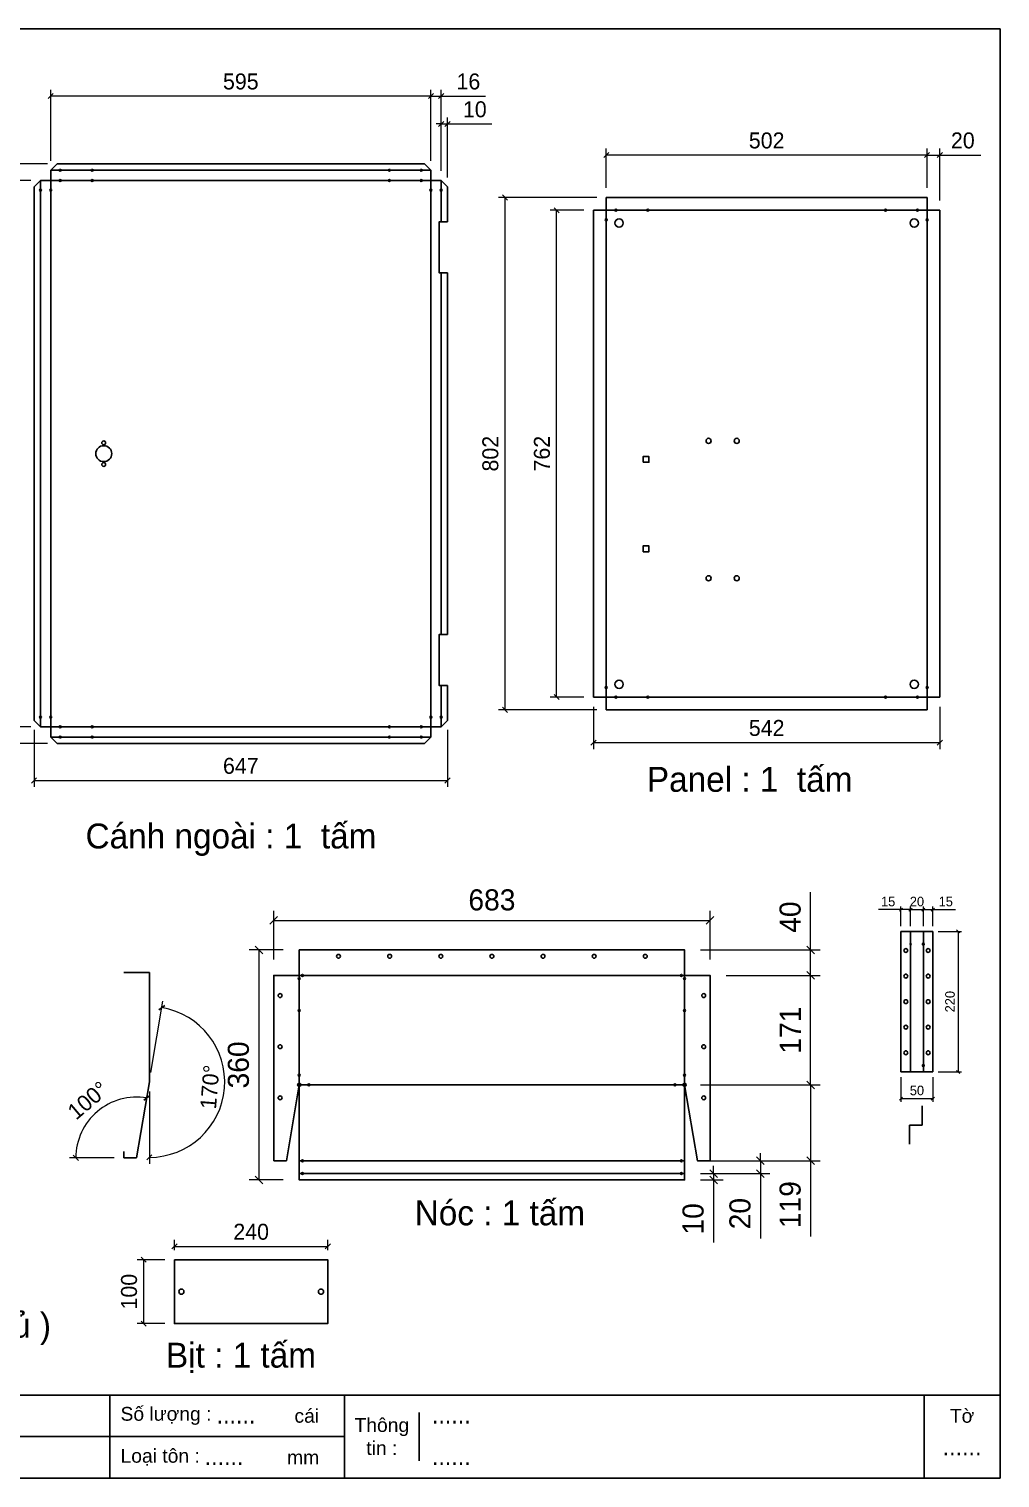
# Model space of a CAD drawing. Header units: millimetres. Extents: x 0 to 3208, y 0 to 2268.
# Drawn here: x 1688 to 3208, y 0 to 2268 of the extents above; entities that cross this region are included whole.
import ezdxf
from ezdxf.enums import TextEntityAlignment as Align

# ---------------------------------------------------------------- set-up
doc = ezdxf.new("R2010")
doc.units = ezdxf.units.MM
for name, color, linetype in [('CNC', 7, 'Continuous'), ('DIM', 253, 'Continuous'), ('FIRE PROTECTION', 1, 'Continuous')]:
    doc.layers.add(name, color=color, linetype=linetype)
doc.styles.add('Arial', font='arial.ttf')
doc.styles.add('Tahoma (Input Text)', font='tahoma.ttf')
doc.dimstyles.new('Dim-15', dxfattribs={"dimtxt": 15, "dimasz": 5, "dimexe": 5, "dimexo": 8, "dimgap": 5, "dimtad": 1, "dimdec": 0, "dimtxsty": 'Standard', "dimblk": 'OBLIQUE', "dimcen": 10, "dimclrd": 5, "dimclre": 5, "dimclrt": 3, "dimazin": 3, "dimtfac": 1, "dimtdec": 0, "dimtmove": 0, "dimatfit": 3, "dimldrblk": 'OBLIQUE', "dimlwd": 9, "dimlwe": 9})
doc.dimstyles.new('Dim-25', dxfattribs={"dimtxt": 25, "dimasz": 8, "dimexe": 10, "dimexo": 15, "dimgap": 10, "dimtad": 1, "dimdec": 0, "dimtxsty": 'Standard', "dimblk": 'OBLIQUE', "dimcen": 10, "dimclrd": 5, "dimclre": 5, "dimclrt": 3, "dimazin": 3, "dimtfac": 1, "dimtdec": 0, "dimtmove": 0, "dimatfit": 3, "dimldrblk": 'OBLIQUE', "dimlwd": 9, "dimlwe": 9})
doc.dimstyles.new('Dim-33', dxfattribs={"dimtxt": 33, "dimasz": 12, "dimexe": 15, "dimexo": 25, "dimgap": 15, "dimtad": 1, "dimdec": 0, "dimtxsty": 'Standard', "dimblk": 'OBLIQUE', "dimcen": 10, "dimclrd": 5, "dimclre": 5, "dimclrt": 3, "dimazin": 3, "dimtfac": 1, "dimtdec": 0, "dimtmove": 0, "dimatfit": 3, "dimldrblk": 'OPEN30', "dimlwd": 9, "dimlwe": 9})

# ---------------------------------------------------------------- blocks, each defined once
blk = doc.blocks.new('khungtenAsean2')
at = {"color": 7}
for p, q in [((2970, -1980), (0, -1980)), ((1680, -1980), (1680, -2100)), ((2020, -1980), (2020, -2100)), ((2860, -1980), (2860, -2100)), ((2128.3, -2005), (2128.3, -2075)), ((2020, -2040), (0, -2040))]:
    blk.add_line(p, q, dxfattribs=at)
blk.add_lwpolyline([(0, 0), (2970, 0), (2970, -2100), (0, -2100)], close=True, dxfattribs=at)
at = {"color": 2, "char_height": 20, "style": 'Arial'}
for s, insert, width, attachment_point in [('  Số lượng :', (1680, -2010), 917.634, 4), ('cái', (1947.6, -2010), 917.634, 4), ('Thông\\Ptin :', (2074.2, -2040), 108.311, 5), ('Tờ', (2915, -2010), 110, 5), ('  Loại tôn :', (1680, -2070), 917.634, 4), ('mm', (1936.9, -2070), 917.634, 4)]:
    blk.add_mtext(s, dxfattribs=dict(at, insert=insert, width=width, attachment_point=attachment_point))
at = {"color": 1, "style": 'Tahoma (Input Text)', "flags": 8}
for tag, p in [('#03', (506.6, -2019.3)), ('#01', (137.1, -2021.3)), ('#05', (1106.6, -2021.3)), ('#07', (1834.7, -2021.3)), ('#09', (2146.7, -2021.3)), ('#02', (98.5, -2081.3)), ('#04', (486.1, -2081.3)), ('#06', (1065.3, -2081.3)), ('#08', (1817.4, -2081.3)), ('#10', (2146.7, -2081.3))]:
    blk.add_attdef(tag, p, '', height=25, dxfattribs=at)
blk.add_attdef('#11', text='', height=25, dxfattribs=at).set_placement((2915, -2067.3), align=Align.CENTER)
blk = doc.blocks.new('f3daunguoc')
at = {"layer": 'CNC', "color": 2, "lineweight": -3}
blk.add_circle((0, 0), 1.5, dxfattribs=at)
blk = doc.blocks.new('*D22')
at = {"color": 0, "linetype": 'ByBlock', "lineweight": -2}
for p, q in [((2328.9, 2115.4), (2336.9, 2123.4)), ((2346.9, 2123.4), (2338.9, 2115.4))]:
    blk.add_line(p, q, dxfattribs=at)
at = {"layer": 'Defpoints', "color": 0, "transparency": 16777216}
for p in [(2342.9, 2119.4), (2332.9, 2030.8), (2342.9, 2020.8)]:
    blk.add_point(p, dxfattribs=at)
at = {"layer": 'DIM', "color": 5, "lineweight": 9, "transparency": 16777216}
for p, q in [((2332.9, 2119.4), (2324.9, 2119.4)), ((2332.9, 2045.8), (2332.9, 2129.4)), ((2332.9, 2119.4), (2342.9, 2119.4)), ((2342.9, 2035.8), (2342.9, 2129.4)), ((2342.9, 2119.4), (2412.3, 2119.4))]:
    blk.add_line(p, q, dxfattribs=at)
at = {"layer": 'DIM', "color": 3, "transparency": 16777216, "insert": (2385.6, 2142.1), "char_height": 25, "attachment_point": 5}
blk.add_mtext('10', dxfattribs=at)
blk = doc.blocks.new('_Oblique')
at = {"color": 0, "linetype": 'ByBlock', "lineweight": -2}
blk.add_line((-0.5, -0.5), (0.5, 0.5), dxfattribs=at)
blk = doc.blocks.new('*D23')
at = {"color": 0, "linetype": 'ByBlock', "lineweight": -2}
for p, q in [((2312.9, 2159), (2320.9, 2167)), ((2336.9, 2167), (2328.9, 2159))]:
    blk.add_line(p, q, dxfattribs=at)
at = {"layer": 'Defpoints', "color": 0, "transparency": 16777216}
for p in [(2332.9, 2163), (2316.9, 2046.8), (2332.9, 2030.8)]:
    blk.add_point(p, dxfattribs=at)
at = {"layer": 'DIM', "color": 5, "lineweight": 9, "transparency": 16777216}
for p, q in [((2316.9, 2163), (2308.9, 2163)), ((2316.9, 2061.8), (2316.9, 2173)), ((2316.9, 2163), (2332.9, 2163)), ((2332.9, 2045.8), (2332.9, 2173)), ((2332.9, 2163), (2402.3, 2163))]:
    blk.add_line(p, q, dxfattribs=at)
at = {"layer": 'DIM', "color": 3, "transparency": 16777216, "insert": (2375.6, 2185.7), "char_height": 25, "attachment_point": 5}
blk.add_mtext('16', dxfattribs=at)
blk = doc.blocks.new('*D24')
at = {"color": 0, "linetype": 'ByBlock', "lineweight": -2}
for p, q in [((1725.9, 2167), (1717.9, 2159)), ((2312.9, 2159), (2320.9, 2167))]:
    blk.add_line(p, q, dxfattribs=at)
at = {"layer": 'Defpoints', "color": 0, "transparency": 16777216}
for p in [(1721.9, 2163), (1721.9, 2046.8), (2316.9, 2046.8)]:
    blk.add_point(p, dxfattribs=at)
at = {"layer": 'DIM', "color": 5, "lineweight": 9, "transparency": 16777216}
for p, q in [((1721.9, 2061.8), (1721.9, 2173)), ((2316.9, 2163), (1721.9, 2163)), ((2316.9, 2061.8), (2316.9, 2173))]:
    blk.add_line(p, q, dxfattribs=at)
at = {"layer": 'DIM', "color": 3, "transparency": 16777216, "insert": (2019.4, 2185.7), "char_height": 25, "attachment_point": 5}
blk.add_mtext('595', dxfattribs=at)
blk = doc.blocks.new('*D25')
at = {"color": 0, "linetype": 'ByBlock', "lineweight": -2}
for p, q in [((1638.8, 2026.8), (1630.8, 2034.8)), ((1630.8, 1179.8), (1638.8, 1171.8))]:
    blk.add_line(p, q, dxfattribs=at)
at = {"layer": 'Defpoints', "color": 0, "transparency": 16777216}
for p in [(1705.9, 2030.8), (1634.8, 1175.8), (1705.9, 1175.8)]:
    blk.add_point(p, dxfattribs=at)
at = {"layer": 'DIM', "color": 5, "lineweight": 9, "transparency": 16777216}
for p, q in [((1690.9, 2030.8), (1624.8, 2030.8)), ((1634.8, 2030.8), (1634.8, 1175.8)), ((1690.9, 1175.8), (1624.8, 1175.8))]:
    blk.add_line(p, q, dxfattribs=at)
at = {"layer": 'DIM', "color": 3, "transparency": 16777216, "insert": (1612, 1603.3), "char_height": 25, "attachment_point": 5, "rotation": 90}
blk.add_mtext('855', dxfattribs=at)
blk = doc.blocks.new('*D26')
at = {"color": 0, "linetype": 'ByBlock', "lineweight": -2}
for p, q in [((1558.4, 2052.8), (1550.4, 2060.8)), ((1550.4, 1153.8), (1558.4, 1145.8))]:
    blk.add_line(p, q, dxfattribs=at)
at = {"layer": 'Defpoints', "color": 0, "transparency": 16777216}
for p in [(1554.4, 2056.8), (1731.9, 2056.8), (1731.9, 1149.8)]:
    blk.add_point(p, dxfattribs=at)
at = {"layer": 'DIM', "color": 5, "lineweight": 9, "transparency": 16777216}
for p, q in [((1716.9, 2056.8), (1544.4, 2056.8)), ((1554.4, 1149.8), (1554.4, 2056.8)), ((1716.9, 1149.8), (1544.4, 1149.8))]:
    blk.add_line(p, q, dxfattribs=at)
at = {"layer": 'DIM', "color": 3, "transparency": 16777216, "insert": (1531.6, 1553.8), "char_height": 25, "attachment_point": 5, "rotation": 90}
blk.add_mtext('907', dxfattribs=at)
blk = doc.blocks.new('*D27')
at = {"color": 0, "linetype": 'ByBlock', "lineweight": -2}
for p, q in [((1699.9, 1095.7), (1691.9, 1087.7)), ((2338.9, 1087.7), (2346.9, 1095.7))]:
    blk.add_line(p, q, dxfattribs=at)
at = {"layer": 'Defpoints', "color": 0, "ltscale": 3, "transparency": 16777216}
for p in [(1695.9, 1185.8), (2342.9, 1185.8), (2342.9, 1091.7)]:
    blk.add_point(p, dxfattribs=at)
at = {"layer": 'DIM', "color": 5, "lineweight": 9, "ltscale": 3, "transparency": 16777216}
for p, q in [((1695.9, 1170.8), (1695.9, 1081.7)), ((2342.9, 1170.8), (2342.9, 1081.7)), ((1695.9, 1091.7), (2342.9, 1091.7))]:
    blk.add_line(p, q, dxfattribs=at)
at = {"layer": 'DIM', "color": 3, "ltscale": 3, "transparency": 16777216, "insert": (2019.4, 1114.5), "char_height": 25, "attachment_point": 5}
blk.add_mtext('647', dxfattribs=at)
blk = doc.blocks.new('*D28')
at = {"color": 0, "linetype": 'ByBlock', "lineweight": -2}
for p, q in [((2917.1, 820.6), (2905.1, 832.6)), ((2905.1, 792.6), (2917.1, 780.6))]:
    blk.add_line(p, q, dxfattribs=at)
at = {"layer": 'Defpoints', "color": 0, "transparency": 16777216}
for p in [(2713.9, 826.6), (2911.1, 826.6), (2753.9, 786.6)]:
    blk.add_point(p, dxfattribs=at)
at = {"layer": 'DIM', "color": 5, "lineweight": 9, "transparency": 16777216}
for p, q in [((2911.1, 826.6), (2911.1, 917.1)), ((2738.9, 826.6), (2926.1, 826.6)), ((2911.1, 786.6), (2911.1, 826.6)), ((2778.9, 786.6), (2926.1, 786.6))]:
    blk.add_line(p, q, dxfattribs=at)
at = {"layer": 'DIM', "color": 3, "transparency": 16777216, "insert": (2879.3, 877.9), "char_height": 33, "attachment_point": 5, "rotation": 90}
blk.add_mtext('40', dxfattribs=at)
blk = doc.blocks.new('_Open30')
at = {"color": 0, "linetype": 'ByBlock', "lineweight": -2}
for p, q in [((-1, 0.27), (0, 0)), ((0, 0), (-1, -0.27)), ((0, 0), (-1, 0))]:
    blk.add_line(p, q, dxfattribs=at)
blk = doc.blocks.new('*D29')
at = {"color": 0, "linetype": 'ByBlock', "lineweight": -2}
for p, q in [((2053.7, 820.6), (2041.7, 832.6)), ((2041.7, 472.6), (2053.7, 460.6))]:
    blk.add_line(p, q, dxfattribs=at)
at = {"layer": 'Defpoints', "color": 0, "transparency": 16777216}
for p in [(2110.9, 826.6), (2047.7, 466.6), (2110.9, 466.6)]:
    blk.add_point(p, dxfattribs=at)
at = {"layer": 'DIM', "color": 5, "lineweight": 9, "transparency": 16777216}
for p, q in [((2085.9, 826.6), (2032.7, 826.6)), ((2047.7, 826.6), (2047.7, 466.6)), ((2085.9, 466.6), (2032.7, 466.6))]:
    blk.add_line(p, q, dxfattribs=at)
at = {"layer": 'DIM', "color": 3, "transparency": 16777216, "insert": (2015.8, 646.6), "char_height": 33, "attachment_point": 5, "rotation": 90}
blk.add_mtext('360', dxfattribs=at)
blk = doc.blocks.new('*D30')
at = {"color": 0, "linetype": 'ByBlock', "lineweight": -2}
for p, q in [((2076.9, 878.8), (2064.9, 866.8)), ((2747.9, 866.8), (2759.9, 878.8))]:
    blk.add_line(p, q, dxfattribs=at)
at = {"layer": 'Defpoints', "color": 0, "transparency": 16777216}
for p in [(2753.9, 872.8), (2070.9, 786.6), (2753.9, 786.6)]:
    blk.add_point(p, dxfattribs=at)
at = {"layer": 'DIM', "color": 5, "lineweight": 9, "transparency": 16777216}
for p, q in [((2070.9, 811.6), (2070.9, 887.8)), ((2753.9, 811.6), (2753.9, 887.8)), ((2070.9, 872.8), (2753.9, 872.8))]:
    blk.add_line(p, q, dxfattribs=at)
at = {"layer": 'DIM', "color": 3, "transparency": 16777216, "insert": (2412.4, 904.7), "char_height": 33, "attachment_point": 5}
blk.add_mtext('683', dxfattribs=at)
blk = doc.blocks.new('*D31')
at = {"color": 0, "linetype": 'ByBlock', "lineweight": -2}
for p, q in [((2753.2, 482.6), (2765.2, 470.6)), ((2765.2, 460.6), (2753.2, 472.6))]:
    blk.add_line(p, q, dxfattribs=at)
at = {"layer": 'Defpoints', "color": 0, "transparency": 16777216}
for p in [(2713.9, 476.6), (2759.2, 476.6), (2713.9, 466.6)]:
    blk.add_point(p, dxfattribs=at)
at = {"layer": 'DIM', "color": 5, "lineweight": 9, "transparency": 16777216}
for p, q in [((2738.9, 476.6), (2774.2, 476.6)), ((2759.2, 476.6), (2759.2, 488.6)), ((2759.2, 476.6), (2759.2, 466.6)), ((2738.9, 466.6), (2774.2, 466.6)), ((2759.2, 466.6), (2759.2, 368.6))]:
    blk.add_line(p, q, dxfattribs=at)
at = {"layer": 'DIM', "color": 3, "transparency": 16777216, "insert": (2727.4, 405.6), "char_height": 33, "attachment_point": 5, "rotation": 90}
blk.add_mtext('10', dxfattribs=at)
blk = doc.blocks.new('*D32')
at = {"color": 0, "linetype": 'ByBlock', "lineweight": -2}
for p, q in [((2826.6, 502.6), (2838.6, 490.6)), ((2838.6, 470.6), (2826.6, 482.6))]:
    blk.add_line(p, q, dxfattribs=at)
at = {"layer": 'Defpoints', "color": 0, "transparency": 16777216}
for p in [(2713.9, 496.6), (2713.9, 476.6), (2832.6, 476.6)]:
    blk.add_point(p, dxfattribs=at)
at = {"layer": 'DIM', "color": 5, "lineweight": 9, "transparency": 16777216}
for p, q in [((2832.6, 496.6), (2832.6, 508.6)), ((2738.9, 496.6), (2847.6, 496.6)), ((2738.9, 476.6), (2847.6, 476.6)), ((2832.6, 496.6), (2832.6, 476.6)), ((2832.6, 476.6), (2832.6, 374.9))]:
    blk.add_line(p, q, dxfattribs=at)
at = {"layer": 'DIM', "color": 3, "transparency": 16777216, "insert": (2800.8, 413.8), "char_height": 33, "attachment_point": 5, "rotation": 90}
blk.add_mtext('20', dxfattribs=at)
blk = doc.blocks.new('*D33')
at = {"color": 0, "linetype": 'ByBlock', "lineweight": -2}
for p, q in [((2917.1, 609.4), (2905.1, 621.4)), ((2905.1, 502.6), (2917.1, 490.6))]:
    blk.add_line(p, q, dxfattribs=at)
at = {"layer": 'Defpoints', "color": 0, "transparency": 16777216}
for p in [(2713.9, 615.4), (2753.9, 496.6), (2911.1, 496.6)]:
    blk.add_point(p, dxfattribs=at)
at = {"layer": 'DIM', "color": 5, "lineweight": 9, "transparency": 16777216}
for p, q in [((2738.9, 615.4), (2926.1, 615.4)), ((2911.1, 615.4), (2911.1, 496.6)), ((2778.9, 496.6), (2926.1, 496.6)), ((2911.1, 496.6), (2911.1, 378))]:
    blk.add_line(p, q, dxfattribs=at)
at = {"layer": 'DIM', "color": 3, "transparency": 16777216, "insert": (2879.3, 427.9), "char_height": 33, "attachment_point": 5, "rotation": 90}
blk.add_mtext('119', dxfattribs=at)
blk = doc.blocks.new('*D34')
at = {"color": 0, "linetype": 'ByBlock', "lineweight": -2}
for p, q in [((2917.1, 780.6), (2905.1, 792.6)), ((2905.1, 621.4), (2917.1, 609.4))]:
    blk.add_line(p, q, dxfattribs=at)
at = {"layer": 'Defpoints', "color": 0, "transparency": 16777216}
for p in [(2753.9, 786.6), (2911.1, 786.6), (2713.9, 615.4)]:
    blk.add_point(p, dxfattribs=at)
at = {"layer": 'DIM', "color": 5, "lineweight": 9, "transparency": 16777216}
for p, q in [((2778.9, 786.6), (2926.1, 786.6)), ((2911.1, 615.4), (2911.1, 786.6)), ((2738.9, 615.4), (2926.1, 615.4))]:
    blk.add_line(p, q, dxfattribs=at)
at = {"layer": 'DIM', "color": 3, "transparency": 16777216, "insert": (2879.5, 701), "char_height": 33, "attachment_point": 5, "rotation": 90}
blk.add_mtext('171', dxfattribs=at)
blk = doc.blocks.new('*D35')
at = {"color": 0, "linetype": 'ByBlock', "lineweight": -2}
for p, q in [((1900.5, 739.5), (1891.2, 733)), ((1880.3, 506), (1872.3, 498))]:
    blk.add_line(p, q, dxfattribs=at)
at = {"layer": 'Defpoints', "color": 0, "ltscale": 3, "transparency": 16777216}
for p in [(1876.3, 791.1), (1876.3, 619.9), (1876.3, 619.9), (1975, 555.4), (1856.3, 501.1)]:
    blk.add_point(p, dxfattribs=at)
at = {"layer": 'DIM', "color": 5, "lineweight": 9, "ltscale": 3, "transparency": 16777216}
for p, q in [((1878.8, 634.7), (1897.5, 746.1)), ((1876.3, 604.9), (1876.3, 492))]:
    blk.add_line(p, q, dxfattribs=at)
blk.add_arc((1876.3, 619.9), 118, 270, 80.4439, dxfattribs=at)
at = {"layer": 'DIM', "color": 3, "ltscale": 3, "transparency": 16777216, "insert": (1971.1, 612), "char_height": 25, "attachment_point": 5, "rotation": 85.2219}
blk.add_mtext('170°', dxfattribs=at)
blk = doc.blocks.new('*D36')
at = {"color": 0, "linetype": 'ByBlock', "lineweight": -2}
for p, q in [((1867.4, 591.6), (1876.7, 598.1)), ((1757.2, 505.1), (1765.2, 497.1))]:
    blk.add_line(p, q, dxfattribs=at)
at = {"layer": 'Defpoints', "color": 0, "ltscale": 3, "transparency": 16777216}
for p in [(1876.3, 619.9), (1818.2, 588.2), (1836.3, 501.1), (1856.3, 501.1), (1856.3, 501.1)]:
    blk.add_point(p, dxfattribs=at)
at = {"layer": 'DIM', "color": 5, "lineweight": 9, "ltscale": 3, "transparency": 16777216}
blk.add_line((1821.3, 501.1), (1751.2, 501.1), dxfattribs=at)
blk.add_arc((1856.3, 501.1), 95.1, 80.4439, 180, dxfattribs=at)
at = {"layer": 'DIM', "color": 3, "ltscale": 3, "transparency": 16777216, "insert": (1780.2, 591.1), "char_height": 25, "attachment_point": 5, "rotation": 40.2219}
blk.add_mtext('100°', dxfattribs=at)
blk = doc.blocks.new('*D37')
at = {"color": 0, "linetype": 'ByBlock', "lineweight": -2}
for p, q in [((3144.6, 853.1), (3139.6, 858.1)), ((3139.6, 638.1), (3144.6, 633.1))]:
    blk.add_line(p, q, dxfattribs=at)
at = {"layer": 'Defpoints', "color": 0, "transparency": 16777216}
for p in [(3102.6, 855.6), (3102.6, 635.6), (3142.1, 635.6)]:
    blk.add_point(p, dxfattribs=at)
at = {"layer": 'DIM', "color": 5, "lineweight": 9, "transparency": 16777216}
for p, q in [((3110.6, 855.6), (3147.1, 855.6)), ((3142.1, 855.6), (3142.1, 635.6)), ((3110.6, 635.6), (3147.1, 635.6))]:
    blk.add_line(p, q, dxfattribs=at)
at = {"layer": 'DIM', "color": 3, "transparency": 16777216, "insert": (3129.4, 745.6), "char_height": 15, "attachment_point": 5, "rotation": 90}
blk.add_mtext('220', dxfattribs=at)
blk = doc.blocks.new('*D38')
at = {"color": 0, "linetype": 'ByBlock', "lineweight": -2}
for p, q in [((3055.1, 596.3), (3050.1, 591.3)), ((3100.1, 591.3), (3105.1, 596.3))]:
    blk.add_line(p, q, dxfattribs=at)
at = {"layer": 'Defpoints', "color": 0, "transparency": 16777216}
for p in [(3052.6, 635.6), (3102.6, 635.6), (3102.6, 593.8)]:
    blk.add_point(p, dxfattribs=at)
at = {"layer": 'DIM', "color": 5, "lineweight": 9, "transparency": 16777216}
for p, q in [((3052.6, 627.6), (3052.6, 588.8)), ((3102.6, 627.6), (3102.6, 588.8)), ((3052.6, 593.8), (3102.6, 593.8))]:
    blk.add_line(p, q, dxfattribs=at)
at = {"layer": 'DIM', "color": 3, "transparency": 16777216, "insert": (3077.6, 606.5), "char_height": 15, "attachment_point": 5}
blk.add_mtext('50', dxfattribs=at)
blk = doc.blocks.new('*D39')
at = {"color": 0, "linetype": 'ByBlock', "lineweight": -2}
for p, q in [((3070.1, 892.1), (3065.1, 887.1)), ((3085.1, 887.1), (3090.1, 892.1))]:
    blk.add_line(p, q, dxfattribs=at)
at = {"layer": 'Defpoints', "color": 0, "transparency": 16777216}
for p in [(3087.6, 889.6), (3067.6, 855.6), (3087.6, 855.6)]:
    blk.add_point(p, dxfattribs=at)
at = {"layer": 'DIM', "color": 5, "lineweight": 9, "transparency": 16777216}
for p, q in [((3067.6, 863.6), (3067.6, 894.6)), ((3067.6, 889.6), (3087.6, 889.6)), ((3087.6, 863.6), (3087.6, 894.6))]:
    blk.add_line(p, q, dxfattribs=at)
at = {"layer": 'DIM', "color": 3, "transparency": 16777216, "insert": (3077.6, 902.2), "char_height": 15, "attachment_point": 5}
blk.add_mtext('20', dxfattribs=at)
blk = doc.blocks.new('*D40')
at = {"color": 0, "linetype": 'ByBlock', "lineweight": -2}
for p, q in [((3090.1, 892.1), (3085.1, 887.1)), ((3100.1, 887.1), (3105.1, 892.1))]:
    blk.add_line(p, q, dxfattribs=at)
at = {"layer": 'Defpoints', "color": 0, "transparency": 16777216}
for p in [(3102.6, 889.6), (3087.6, 855.6), (3102.6, 855.6)]:
    blk.add_point(p, dxfattribs=at)
at = {"layer": 'DIM', "color": 5, "lineweight": 9, "transparency": 16777216}
for p, q in [((3087.6, 863.6), (3087.6, 894.6)), ((3087.6, 889.6), (3102.6, 889.6)), ((3102.6, 863.6), (3102.6, 894.6)), ((3102.6, 889.6), (3137.8, 889.6))]:
    blk.add_line(p, q, dxfattribs=at)
at = {"layer": 'DIM', "color": 3, "transparency": 16777216, "insert": (3122.7, 902.2), "char_height": 15, "attachment_point": 5}
blk.add_mtext('15', dxfattribs=at)
blk = doc.blocks.new('*D41')
at = {"color": 0, "linetype": 'ByBlock', "lineweight": -2}
for p, q in [((3055.1, 892.1), (3050.1, 887.1)), ((3065.1, 887.1), (3070.1, 892.1))]:
    blk.add_line(p, q, dxfattribs=at)
at = {"layer": 'Defpoints', "color": 0, "transparency": 16777216}
for p in [(3052.6, 889.6), (3052.6, 855.6), (3067.6, 855.6)]:
    blk.add_point(p, dxfattribs=at)
at = {"layer": 'DIM', "color": 5, "lineweight": 9, "transparency": 16777216}
for p, q in [((3052.6, 889.6), (3017.4, 889.6)), ((3052.6, 863.6), (3052.6, 894.6)), ((3067.6, 889.6), (3052.6, 889.6)), ((3067.6, 863.6), (3067.6, 894.6))]:
    blk.add_line(p, q, dxfattribs=at)
at = {"layer": 'DIM', "color": 3, "transparency": 16777216, "insert": (3032.5, 902.2), "char_height": 15, "attachment_point": 5}
blk.add_mtext('15', dxfattribs=at)
blk = doc.blocks.new('f2dauxuoi')
at = {"layer": 'CNC', "color": 2, "lineweight": -3}
blk.add_circle((0, 0), 1, dxfattribs=at)
blk = doc.blocks.new('*D42')
at = {"color": 0, "linetype": 'ByBlock', "lineweight": -2}
for p, q in [((3097.4, 2074.7), (3089.4, 2066.7)), ((3109.4, 2066.7), (3117.4, 2074.7))]:
    blk.add_line(p, q, dxfattribs=at)
at = {"layer": 'Defpoints', "color": 0, "ltscale": 3, "transparency": 16777216}
for p in [(3113.4, 2070.7), (3093.4, 2004.3), (3113.4, 1984.3)]:
    blk.add_point(p, dxfattribs=at)
at = {"layer": 'DIM', "color": 5, "lineweight": 9, "ltscale": 3, "transparency": 16777216}
for p, q in [((3093.4, 2019.3), (3093.4, 2080.7)), ((3093.4, 2070.7), (3113.4, 2070.7)), ((3113.4, 1999.3), (3113.4, 2080.7)), ((3113.4, 2070.7), (3177.5, 2070.7))]:
    blk.add_line(p, q, dxfattribs=at)
at = {"layer": 'DIM', "color": 3, "ltscale": 3, "transparency": 16777216, "insert": (3149.4, 2093.4), "char_height": 25, "attachment_point": 5}
blk.add_mtext('20', dxfattribs=at)
blk = doc.blocks.new('*D43')
at = {"color": 0, "linetype": 'ByBlock', "lineweight": -2}
for p, q in [((2595.4, 2074.7), (2587.4, 2066.7)), ((3089.4, 2066.7), (3097.4, 2074.7))]:
    blk.add_line(p, q, dxfattribs=at)
at = {"layer": 'Defpoints', "color": 0, "ltscale": 3, "transparency": 16777216}
for p in [(2591.4, 2070.7), (2591.4, 2004.3), (3093.4, 2004.3)]:
    blk.add_point(p, dxfattribs=at)
at = {"layer": 'DIM', "color": 5, "lineweight": 9, "ltscale": 3, "transparency": 16777216}
for p, q in [((2591.4, 2019.3), (2591.4, 2080.7)), ((3093.4, 2070.7), (2591.4, 2070.7)), ((3093.4, 2019.3), (3093.4, 2080.7))]:
    blk.add_line(p, q, dxfattribs=at)
at = {"layer": 'DIM', "color": 3, "ltscale": 3, "transparency": 16777216, "insert": (2842.4, 2093.4), "char_height": 25, "attachment_point": 5}
blk.add_mtext('502', dxfattribs=at)
blk = doc.blocks.new('*D44')
at = {"color": 0, "linetype": 'ByBlock', "lineweight": -2}
for p, q in [((2436.8, 2000.3), (2428.8, 2008.3)), ((2428.8, 1206.3), (2436.8, 1198.3))]:
    blk.add_line(p, q, dxfattribs=at)
at = {"layer": 'Defpoints', "color": 0, "ltscale": 3, "transparency": 16777216}
for p in [(2591.4, 2004.3), (2432.8, 1202.3), (2591.4, 1202.3)]:
    blk.add_point(p, dxfattribs=at)
at = {"layer": 'DIM', "color": 5, "lineweight": 9, "ltscale": 3, "transparency": 16777216}
for p, q in [((2576.4, 2004.3), (2422.8, 2004.3)), ((2432.8, 2004.3), (2432.8, 1202.3)), ((2576.4, 1202.3), (2422.8, 1202.3))]:
    blk.add_line(p, q, dxfattribs=at)
at = {"layer": 'DIM', "color": 3, "ltscale": 3, "transparency": 16777216, "insert": (2410.1, 1603.3), "char_height": 25, "attachment_point": 5, "rotation": 90}
blk.add_mtext('802', dxfattribs=at)
blk = doc.blocks.new('*D45')
at = {"color": 0, "linetype": 'ByBlock', "lineweight": -2}
for p, q in [((2517.6, 1980.3), (2509.6, 1988.3)), ((2509.6, 1226.3), (2517.6, 1218.3))]:
    blk.add_line(p, q, dxfattribs=at)
at = {"layer": 'Defpoints', "color": 0, "ltscale": 3, "transparency": 16777216}
for p in [(2513.6, 1984.3), (2571.4, 1984.3), (2571.4, 1222.3)]:
    blk.add_point(p, dxfattribs=at)
at = {"layer": 'DIM', "color": 5, "lineweight": 9, "ltscale": 3, "transparency": 16777216}
for p, q in [((2556.4, 1984.3), (2503.6, 1984.3)), ((2513.6, 1222.3), (2513.6, 1984.3)), ((2556.4, 1222.3), (2503.6, 1222.3))]:
    blk.add_line(p, q, dxfattribs=at)
at = {"layer": 'DIM', "color": 3, "ltscale": 3, "transparency": 16777216, "insert": (2490.8, 1603.3), "char_height": 25, "attachment_point": 5, "rotation": 90}
blk.add_mtext('762', dxfattribs=at)
blk = doc.blocks.new('*D46')
at = {"color": 0, "linetype": 'ByBlock', "lineweight": -2}
for p, q in [((2575.4, 1155), (2567.4, 1147)), ((3109.4, 1147), (3117.4, 1155))]:
    blk.add_line(p, q, dxfattribs=at)
at = {"layer": 'Defpoints', "color": 0, "ltscale": 3, "transparency": 16777216}
for p in [(2571.4, 1222.3), (3113.4, 1222.3), (3113.4, 1151)]:
    blk.add_point(p, dxfattribs=at)
at = {"layer": 'DIM', "color": 5, "lineweight": 9, "ltscale": 3, "transparency": 16777216}
for p, q in [((2571.4, 1207.3), (2571.4, 1141)), ((3113.4, 1207.3), (3113.4, 1141)), ((2571.4, 1151), (3113.4, 1151))]:
    blk.add_line(p, q, dxfattribs=at)
at = {"layer": 'DIM', "color": 3, "ltscale": 3, "transparency": 16777216, "insert": (2842.4, 1173.8), "char_height": 25, "attachment_point": 5}
blk.add_mtext('542', dxfattribs=at)
blk = doc.blocks.new('*D54')
at = {"color": 0, "linetype": 'ByBlock', "lineweight": -2}
for p, q in [((1871.3, 337.7), (1863.3, 345.7)), ((1863.3, 245.7), (1871.3, 237.7))]:
    blk.add_line(p, q, dxfattribs=at)
at = {"layer": 'Defpoints', "color": 0, "ltscale": 3, "transparency": 16777216}
for p in [(1915.6, 341.7), (1867.3, 241.7), (1915.6, 241.7)]:
    blk.add_point(p, dxfattribs=at)
at = {"layer": 'DIM', "color": 5, "lineweight": 9, "ltscale": 3, "transparency": 16777216}
for p, q in [((1900.6, 341.7), (1857.3, 341.7)), ((1867.3, 341.7), (1867.3, 241.7)), ((1900.6, 241.7), (1857.3, 241.7))]:
    blk.add_line(p, q, dxfattribs=at)
at = {"layer": 'DIM', "color": 3, "ltscale": 3, "transparency": 16777216, "insert": (1844.6, 291.7), "char_height": 25, "attachment_point": 5, "rotation": 90}
blk.add_mtext('100', dxfattribs=at)
blk = doc.blocks.new('*D55')
at = {"color": 0, "linetype": 'ByBlock', "lineweight": -2}
for p, q in [((1919.6, 366.6), (1911.6, 358.6)), ((2151.6, 358.6), (2159.6, 366.6))]:
    blk.add_line(p, q, dxfattribs=at)
at = {"layer": 'Defpoints', "color": 0, "ltscale": 3, "transparency": 16777216}
for p in [(1915.6, 341.7), (2155.6, 362.6), (2155.6, 341.7)]:
    blk.add_point(p, dxfattribs=at)
at = {"layer": 'DIM', "color": 5, "lineweight": 9, "ltscale": 3, "transparency": 16777216}
for p, q in [((1915.6, 356.7), (1915.6, 372.6)), ((2155.6, 356.7), (2155.6, 372.6)), ((1915.6, 362.6), (2155.6, 362.6))]:
    blk.add_line(p, q, dxfattribs=at)
at = {"layer": 'DIM', "color": 3, "ltscale": 3, "transparency": 16777216, "insert": (2035.6, 385.3), "char_height": 25, "attachment_point": 5}
blk.add_mtext('240', dxfattribs=at)

msp = doc.modelspace()

# ---------------------------------------------------------------- linework, layer by layer
at = {"color": 7}
for p, q in [((3052.6, 855.6), (3102.6, 855.6)), ((3052.6, 635.6), (3052.6, 855.6)), ((3067.6, 635.6), (3067.6, 855.6)), ((3087.6, 635.6), (3087.6, 855.6)), ((3102.6, 855.6), (3102.6, 635.6)), ((3102.6, 635.6), (3052.6, 635.6)), ((3085.8, 552.3), (3085.8, 582.3)), ((3065.8, 552.3), (3085.8, 552.3)), ((3065.8, 522.3), (3065.8, 552.3))]:
    msp.add_line(p, q, dxfattribs=at)
for p, q in [((2110.9, 826.6), (2713.9, 826.6)), ((2070.9, 786.6), (2753.9, 786.6)), ((2753.9, 786.6), (2753.9, 497.6)), ((2110.9, 615.4), (2713.9, 615.4)), ((2110.9, 496.6), (2713.9, 496.6)), ((2110.9, 476.6), (2713.9, 476.6)), ((2110.9, 466.6), (2713.9, 466.6))]:
    msp.add_line(p, q)
at = {"ltscale": 3}
msp.add_line((1836.3, 501.1), (1836.3, 511.1), dxfattribs=at)
at = {"color": 7}
for points in [[(2342.9, 1240.3), (2342.9, 1185.8), (2332.9, 1175.8), (2316.9, 1175.8), (2316.9, 1159.8), (2306.9, 1149.8), (1731.9, 1149.8), (1721.9, 1159.8), (1721.9, 1175.8), (1705.9, 1175.8), (1695.9, 1185.8), (1695.9, 2020.8), (1705.9, 2030.8), (1721.9, 2030.8), (1721.9, 2046.8), (1731.9, 2056.8), (2306.9, 2056.8), (2316.9, 2046.8), (2316.9, 2030.8), (2332.9, 2030.8), (2342.9, 2020.8), (2342.9, 1966.3)], [(1721.9, 2046.8), (2316.9, 2046.8)], [(1705.9, 1175.8), (1705.9, 2030.8)], [(2332.9, 2030.8), (2332.9, 1966.3)], [(3093.4, 2004.3), (2591.4, 2004.3)], [(2571.4, 1984.3), (2571.4, 1222.3)], [(3113.4, 1222.3), (3113.4, 1984.3)], [(2332.9, 1886.3), (2332.9, 1320.3)], [(2342.9, 1886.3), (2342.9, 1320.3)], [(2332.9, 1240.3), (2332.9, 1175.8)], [(2591.4, 1202.3), (3093.4, 1202.3)], [(2316.9, 1159.8), (1721.9, 1159.8)]]:
    msp.add_lwpolyline(points, dxfattribs=at)
for points in [[(1721.9, 2030.8), (2316.9, 2030.8), (2316.9, 1175.8), (1721.9, 1175.8)], [(2591.4, 1222.3), (3093.4, 1222.3), (3093.4, 1984.3), (2591.4, 1984.3)], [(1915.6, 341.7), (2155.6, 341.7), (2155.6, 241.7), (1915.6, 241.7)]]:
    msp.add_lwpolyline(points, close=True, dxfattribs=at)
at = {"ltscale": 3}
for points in [[(2591.4, 2004.3), (2591.4, 1984.3), (2571.4, 1984.3)], [(3093.4, 2004.3), (3093.4, 1984.3), (3113.4, 1984.3)], [(2591.4, 1202.3), (2591.4, 1222.3), (2571.4, 1222.3)], [(3093.4, 1202.3), (3093.4, 1222.3), (3113.4, 1222.3)]]:
    msp.add_lwpolyline(points, dxfattribs=at)
at = {"color": 2}
for points in [[(2342.9, 1886.3), (2329.9, 1886.3), (2329.9, 1966.3), (2342.9, 1966.3)], [(2342.9, 1320.3), (2329.9, 1320.3), (2329.9, 1240.3), (2342.9, 1240.3)]]:
    msp.add_lwpolyline(points, dxfattribs=at)
at = {"color": 2, "ltscale": 3}
for points in [[(2649, 1589.8), (2658, 1589.8), (2658, 1598.8), (2649, 1598.8)], [(2649, 1449.8), (2658, 1449.8), (2658, 1458.8), (2649, 1458.8)]]:
    msp.add_lwpolyline(points, close=True, dxfattribs=at)
msp.add_lwpolyline([(2110.9, 826.6), (2713.9, 826.6), (2713.9, 466.6), (2110.9, 466.6)], close=True)
at = {"color": 7, "linetype": 'Continuous'}
for points in [[(2070.9, 496.6), (2070.9, 786.6), (2110.9, 786.6), (2110.9, 615.4), (2090.9, 496.6)], [(2753.9, 496.6), (2753.9, 786.6), (2713.9, 786.6), (2713.9, 615.4), (2733.9, 496.6)]]:
    msp.add_lwpolyline(points, close=True, dxfattribs=at)
at = {"color": 2, "ltscale": 3}
for centre, radius in [((2611.4, 1964.3), 6.5), ((3073.4, 1964.3), 6.5), ((2751.5, 1623.3), 4), ((2795.5, 1623.3), 4), ((2751.5, 1408.3), 4), ((2795.5, 1408.3), 4), ((2611.4, 1242.3), 6.5), ((3073.4, 1242.3), 6.5), ((2172.4, 816.6), 3), ((2252.4, 816.6), 3), ((2332.4, 816.6), 3), ((2412.4, 816.6), 3), ((2492.4, 816.6), 3), ((2572.4, 816.6), 3), ((2652.4, 816.6), 3), ((2080.9, 755.1), 3), ((2743.9, 755.1), 3), ((2080.9, 675.1), 3), ((2743.9, 675.1), 3), ((2110.9, 615.4), 2.5), ((2713.9, 615.4), 2.5), ((2080.9, 595.1), 3), ((2743.9, 595.1), 3)]:
    msp.add_circle(centre, radius, dxfattribs=at)
at = {"color": 2}
for centre, radius in [((1804.9, 1603.3), 12.5), ((1804.9, 1620.3), 3), ((1804.9, 1586.3), 3), ((3060.1, 825.6), 3), ((3095.1, 825.6), 3), ((2110.9, 781.6), 1.5), ((2115.9, 786.6), 1.5), ((2708.9, 786.6), 1.5), ((2713.9, 781.6), 1.5), ((3060.1, 785.6), 3), ((3095.1, 785.6), 3), ((3060.1, 745.6), 3), ((3095.1, 745.6), 3), ((2110.9, 731.6), 1.5), ((2713.9, 731.6), 1.5), ((3060.1, 705.6), 3), ((3095.1, 705.6), 3), ((3060.1, 665.6), 3), ((3095.1, 665.6), 3), ((2110.9, 630.4), 1.5), ((2125.9, 615.4), 1.5), ((2698.9, 615.4), 1.5), ((2713.9, 630.4), 1.5), ((2115.9, 496.6), 1.5), ((2115.9, 476.6), 1.5), ((2708.9, 496.6), 1.5), ((2708.9, 476.6), 1.5)]:
    msp.add_circle(centre, radius, dxfattribs=at)
at = {"color": 7}
for centre in [(1926.4, 291.7), (2144.9, 291.7)]:
    msp.add_circle(centre, 4, dxfattribs=at)
at = {"layer": 'FIRE PROTECTION', "linetype": 'Continuous'}
for p, q in [((1836.3, 791.1), (1876.3, 791.1)), ((1876.3, 791.1), (1876.3, 619.9)), ((1876.3, 619.9), (1856.3, 501.1)), ((1856.3, 501.1), (1836.3, 501.1))]:
    msp.add_line(p, q, dxfattribs=at)

# ---------------------------------------------------------------- block references
at = {"color": 7}
ref = msp.add_blockref('khungtenAsean2', (0, 2268), dxfattribs=dict(at, xscale=1.079999999987194, yscale=1.079999999987194, zscale=1.079999999987194))
ref.add_attrib('#11', '......', dxfattribs={"color": 1, "height": 27, "style": 'Tahoma (Input Text)'}).set_placement((3148.2, 35.3), align=Align.CENTER)
ref.add_attrib('#09', '......', (2318.5, 85), dxfattribs={"color": 1, "height": 27, "style": 'Tahoma (Input Text)'})
ref.add_attrib('#10', '......', (2318.5, 20.2), dxfattribs={"color": 1, "height": 27, "style": 'Tahoma (Input Text)'})
ref.add_attrib('#08', '......', (1962.8, 20.2), dxfattribs={"color": 1, "height": 27, "style": 'Tahoma (Input Text)'})
ref.add_attrib('#07', '......', (1981.5, 85), dxfattribs={"color": 1, "height": 27, "style": 'Tahoma (Input Text)'})
at = {"lineweight": -3, "xscale": -1}
for p, rotation in [((1736.9, 2046.8), 180), ((1786.9, 2046.8), 180), ((1736.9, 2030.8), 180), ((1786.9, 2030.8), 180), ((1705.9, 2015.8), 180), ((1721.9, 2015.8), 180), ((2606.4, 1984.3), 180), ((2656.4, 1984.3), 180), ((2591.4, 1969.3), 180), ((3087.6, 645.6), 270)]:
    msp.add_blockref('f3daunguoc', p, dxfattribs=dict(at, rotation=rotation))
at = {"lineweight": -3}
for p, rotation in [((2251.9, 2046.8), 180), ((2301.9, 2046.8), 180), ((2251.9, 2030.8), 180), ((2301.9, 2030.8), 180), ((2316.9, 2015.8), 180), ((2332.9, 2015.8), 180), ((3028.4, 1984.3), 180), ((3078.4, 1984.3), 180), ((3093.4, 1969.3), 180), ((3087.6, 835.6), 270)]:
    msp.add_blockref('f3daunguoc', p, dxfattribs=dict(at, rotation=rotation))
for p in [(2591.4, 1237.3), (2606.4, 1222.3), (2656.4, 1222.3), (1705.9, 1190.8), (1721.9, 1190.8), (1736.9, 1175.8), (1736.9, 1159.8), (1786.9, 1175.8), (1786.9, 1159.8)]:
    msp.add_blockref('f3daunguoc', p, dxfattribs=at)
at = {"lineweight": -3, "xscale": -1}
for name, p in [('f3daunguoc', (3093.4, 1237.3)), ('f3daunguoc', (3028.4, 1222.3)), ('f3daunguoc', (3078.4, 1222.3)), ('f3daunguoc', (2316.9, 1190.8)), ('f3daunguoc', (2332.9, 1190.8)), ('f3daunguoc', (2251.9, 1175.8)), ('f3daunguoc', (2251.9, 1159.8)), ('f3daunguoc', (2301.9, 1175.8)), ('f3daunguoc', (2301.9, 1159.8)), ('f2dauxuoi', (3067.6, 835.6))]:
    msp.add_blockref(name, p, dxfattribs=at)

# ---------------------------------------------------------------- texts
at = {"color": 2, "char_height": 39, "attachment_point": 5}
for s, insert, width in [('Panel : 1  tấm', (2815.8, 1093.3), 774.5), ('Cánh ngoài : 1  tấm', (2004, 999), 774.5), ('Nóc : 1 tấm', (2424.9, 414.7), 874), ('Gá treo cột : 1 tấm (hàn vào lưng tủ )', (1293.3, 233.3), 931.561), ('Bịt : 1 tấm', (2019.7, 188), 874)]:
    msp.add_mtext(s, dxfattribs=dict(at, insert=insert, width=width))

# ---------------------------------------------------------------- dimensions: what is measured, and where the dimension line sits
at = {"layer": 'DIM', "color": 2}
for base, p1, p2, picture, middle in [((1721.9, 2163), (2316.9, 2046.8), (1721.9, 2046.8), '*D24', (2019.4, 2185.7)), ((2332.9, 2163), (2316.9, 2046.8), (2332.9, 2030.8), '*D23', (2375.6, 2185.7)), ((2342.9, 2119.4), (2332.9, 2030.8), (2342.9, 2020.8), '*D22', (2385.6, 2142.1))]:
    dim = msp.add_linear_dim(base=base, p1=p1, p2=p2, dimstyle='Dim-25', dxfattribs=at)
    dim.commit()
    dim.dimension.update_dxf_attribs({"geometry": picture, "text_midpoint": middle})
at = {"layer": 'DIM', "ltscale": 3}
for base, p1, p2, picture, middle in [((2591.4, 2070.7), (3093.4, 2004.3), (2591.4, 2004.3), '*D43', (2842.4, 2093.4)), ((3113.4, 2070.7), (3093.4, 2004.3), (3113.4, 1984.3), '*D42', (3149.4, 2093.4)), ((3113.4, 1151), (2571.4, 1222.3), (3113.4, 1222.3), '*D46', (2842.4, 1173.8)), ((2342.9, 1091.7), (1695.9, 1185.8), (2342.9, 1185.8), '*D27', (2019.4, 1114.5)), ((2155.6, 362.6), (1915.6, 341.7), (2155.6, 341.7), '*D55', (2035.6, 385.3))]:
    dim = msp.add_linear_dim(base=base, p1=p1, p2=p2, dimstyle='Dim-25', dxfattribs=at)
    dim.commit()
    dim.dimension.update_dxf_attribs({"geometry": picture, "text_midpoint": middle})
at = {"layer": 'DIM', "color": 2}
dim = msp.add_linear_dim(base=(1554.4, 2056.8), p1=(1731.9, 1149.8), p2=(1731.9, 2056.8), angle=90, dimstyle='Dim-25', dxfattribs=at)
dim.commit()
dim.dimension.update_dxf_attribs({"geometry": '*D26', "text_midpoint": (1554.4, 1553.8), "dimtype": 160})
dim = msp.add_linear_dim(base=(1634.8, 1175.8), p1=(1705.9, 2030.8), p2=(1705.9, 1175.8), angle=90, dimstyle='Dim-25', dxfattribs=at)
dim.commit()
dim.dimension.update_dxf_attribs({"geometry": '*D25', "text_midpoint": (1612, 1603.3)})
at = {"layer": 'DIM', "ltscale": 3}
dim = msp.add_linear_dim(base=(2432.8, 1202.3), p1=(2591.4, 2004.3), p2=(2591.4, 1202.3), angle=90, dimstyle='Dim-25', dxfattribs=at)
dim.commit()
dim.dimension.update_dxf_attribs({"geometry": '*D44', "text_midpoint": (2432.8, 1603.3), "dimtype": 160})
for base, p1, p2, picture, middle in [((2513.6, 1984.3), (2571.4, 1222.3), (2571.4, 1984.3), '*D45', (2490.8, 1603.3)), ((1867.3, 241.7), (1915.6, 341.7), (1915.6, 241.7), '*D54', (1844.6, 291.7))]:
    dim = msp.add_linear_dim(base=base, p1=p1, p2=p2, angle=90, dimstyle='Dim-25', dxfattribs=at)
    dim.commit()
    dim.dimension.update_dxf_attribs({"geometry": picture, "text_midpoint": middle})
at = {"layer": 'DIM'}
dim = msp.add_linear_dim(base=(2753.9, 872.8), p1=(2070.9, 786.6), p2=(2753.9, 786.6), dimstyle='Dim-33', dxfattribs=at)
dim.commit()
dim.dimension.update_dxf_attribs({"geometry": '*D30', "text_midpoint": (2412.4, 904.7)})
for base, p1, p2, picture, middle in [((2911.1, 826.6), (2753.9, 786.6), (2713.9, 826.6), '*D28', (2879.3, 877.9)), ((2047.7, 466.6), (2110.9, 826.6), (2110.9, 466.6), '*D29', (2015.8, 646.6)), ((2911.1, 786.6), (2713.9, 615.4), (2753.9, 786.6), '*D34', (2879.5, 701))]:
    dim = msp.add_linear_dim(base=base, p1=p1, p2=p2, angle=90, dimstyle='Dim-33', dxfattribs=at)
    dim.commit()
    dim.dimension.update_dxf_attribs({"geometry": picture, "text_midpoint": middle})
at = {"layer": 'DIM', "color": 7}
for base, p1, p2, picture, middle in [((3052.6, 889.6), (3067.6, 855.6), (3052.6, 855.6), '*D41', (3032.5, 902.2)), ((3102.6, 593.8), (3052.6, 635.6), (3102.6, 635.6), '*D38', (3077.6, 606.5))]:
    dim = msp.add_linear_dim(base=base, p1=p1, p2=p2, dimstyle='Dim-15', dxfattribs=at)
    dim.commit()
    dim.dimension.update_dxf_attribs({"geometry": picture, "text_midpoint": middle})
for base, p1, p2, picture, middle in [((3087.6, 889.6), (3067.6, 855.6), (3087.6, 855.6), '*D39', (3077.6, 889.6)), ((3102.6, 889.6), (3087.6, 855.6), (3102.6, 855.6), '*D40', (3122.7, 889.6))]:
    dim = msp.add_linear_dim(base=base, p1=p1, p2=p2, dimstyle='Dim-15', dxfattribs=at)
    dim.commit()
    dim.dimension.update_dxf_attribs({"geometry": picture, "text_midpoint": middle, "dimtype": 160})
dim = msp.add_linear_dim(base=(3142.1, 635.6), p1=(3102.6, 855.6), p2=(3102.6, 635.6), angle=90, dimstyle='Dim-15', dxfattribs=at)
dim.commit()
dim.dimension.update_dxf_attribs({"geometry": '*D37', "text_midpoint": (3129.4, 745.6)})
at = {"layer": 'DIM', "ltscale": 3}
for base, line2, picture, middle in [((1975, 555.4), ((1876.3, 791.1), (1876.3, 619.9)), '*D35', (1971.1, 612)), ((1818.2, 588.2), ((1856.3, 501.1), (1836.3, 501.1)), '*D36', (1780.2, 591.1))]:
    dim = msp.add_angular_dim_2l(base=base, line1=((1876.3, 619.9), (1856.3, 501.1)), line2=line2, dimstyle='Dim-25', dxfattribs=at)
    dim.commit()
    dim.dimension.update_dxf_attribs({"geometry": picture, "text_midpoint": middle})
at = {"layer": 'DIM'}
for base, p1, p2, picture, middle in [((2911.1, 496.6), (2713.9, 615.4), (2753.9, 496.6), '*D33', (2911.1, 427.9)), ((2832.6, 476.6), (2713.9, 496.6), (2713.9, 476.6), '*D32', (2832.6, 413.8)), ((2759.2, 476.6), (2713.9, 466.6), (2713.9, 476.6), '*D31', (2759.2, 405.6))]:
    dim = msp.add_linear_dim(base=base, p1=p1, p2=p2, angle=90, dimstyle='Dim-33', dxfattribs=at)
    dim.commit()
    dim.dimension.update_dxf_attribs({"geometry": picture, "text_midpoint": middle, "dimtype": 160})

doc.saveas('drawing.dxf')
